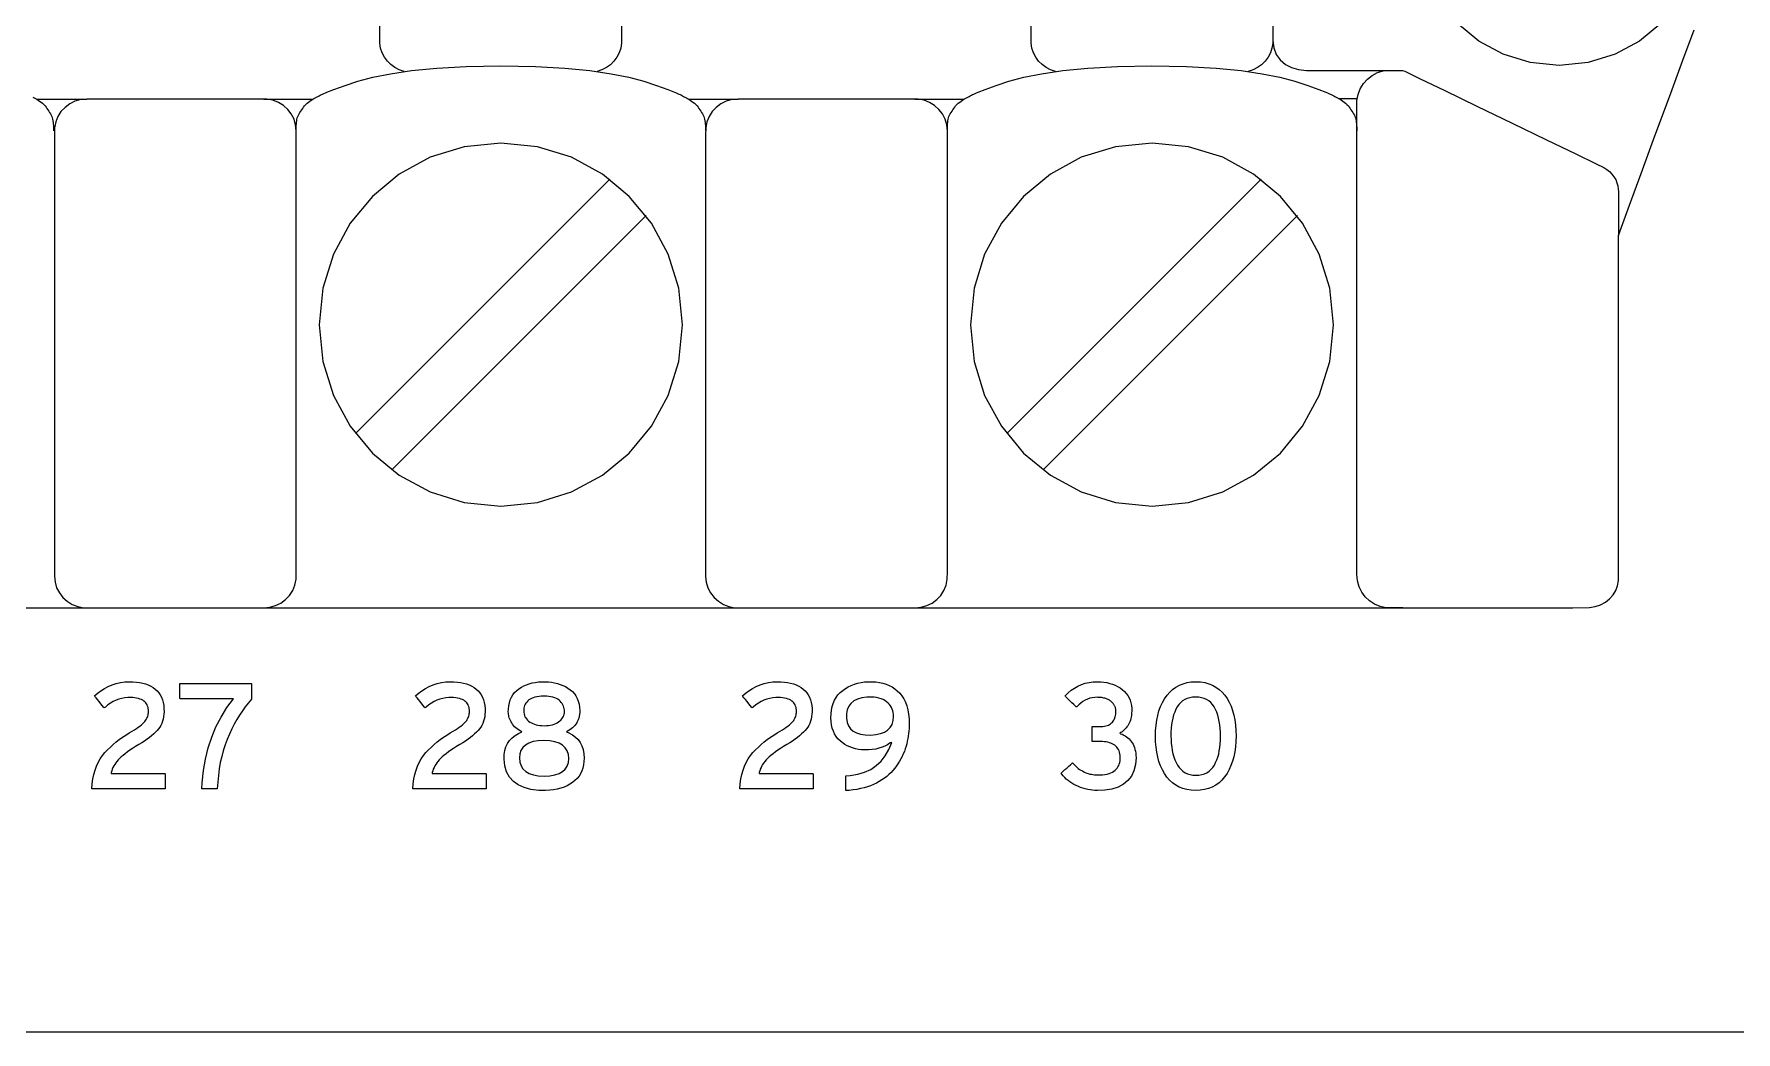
# Model space of a CAD drawing. Extents: x 1 to 47.7, y 0.2 to 33.3.
# Drawn here: x 39.966 to 41.534, y 10.156 to 11.076 of the extents above; entities that cross this region are included whole.
import ezdxf

# ---------------------------------------------------------------- set-up
doc = ezdxf.new("R2010")
doc.units = 0
doc.header["$MEASUREMENT"] = 0
doc.layers.add('4_0_____DWG', color=7, linetype='CONTINUOUS')

msp = doc.modelspace()

# ---------------------------------------------------------------- linework, layer by layer
at = {"layer": '4_0_____DWG'}
for points in [[(40.3067, 11.0411), (40.3022, 11.0426), (40.2982, 11.0447), (40.2945, 11.0474), (40.2913, 11.0506), (40.2886, 11.0542), (40.2865, 11.0582), (40.285, 11.0626), (40.2843, 11.0672), (40.2843, 11.0747), (40.2843, 11.107)], [(40.5071, 11.107), (40.5071, 11.0747), (40.507, 11.0672), (40.5063, 11.0626), (40.5049, 11.0582), (40.5027, 11.0541), (40.5, 11.0505), (40.4968, 11.0473), (40.4931, 11.0446), (40.4889, 11.0425), (40.4845, 11.0411)], [(40.9067, 11.0411), (40.9022, 11.0426), (40.8982, 11.0447), (40.8945, 11.0474), (40.8913, 11.0506), (40.8886, 11.0542), (40.8865, 11.0582), (40.8851, 11.0626), (40.8843, 11.0672), (40.8843, 11.0747), (40.8843, 11.107)], [(41.1071, 11.107), (41.1071, 11.0747), (41.107, 11.0672), (41.1063, 11.0626), (41.1049, 11.0582), (41.1027, 11.0541), (41.1, 11.0505), (41.0968, 11.0473), (41.0931, 11.0446), (41.0889, 11.0425), (41.0845, 11.0411)], [(39.7755, 10.5469), (40.0726, 10.5469), (40.4046, 10.5469), (40.7366, 10.5469), (41.0337, 10.5469), (41.261, 10.5469), (41.3836, 10.5469), (41.3988, 10.5471), (41.4041, 10.548), (41.4091, 10.5497), (41.4135, 10.5522), (41.4174, 10.5552), (41.4207, 10.5588), (41.4231, 10.5628), (41.4248, 10.5673), (41.4255, 10.572), (41.4255, 10.5804), (41.4255, 10.6074), (41.4255, 10.6489), (41.4255, 10.6993), (41.4255, 10.753), (41.4255, 10.8045), (41.4255, 10.8483), (41.4255, 10.8786), (41.4255, 10.8899), (41.4283, 10.8975), (41.4358, 10.9179), (41.4465, 10.9472), (41.4592, 10.9817), (41.4725, 11.0178), (41.4849, 11.0516), (41.4952, 11.0794)], [(41.4646, 11.0853), (41.445, 11.0691), (41.4225, 11.0569), (41.3976, 11.0492), (41.3709, 11.0465), (41.3442, 11.0492), (41.3193, 11.0569), (41.2968, 11.0691), (41.2772, 11.0853)], [(41.1071, 11.0695), (41.108, 11.0627), (41.1103, 11.0568), (41.1139, 11.0517), (41.1187, 11.0476), (41.1244, 11.0446), (41.1309, 11.0428), (41.138, 11.0421), (41.1423, 11.0421), (41.1532, 11.0421), (41.1681, 11.0421), (41.1844, 11.0421), (41.1993, 11.0421), (41.2102, 11.0421), (41.2145, 11.0421)], [(40.2073, 10.9864), (40.2073, 10.9879), (40.2073, 10.9895), (40.2073, 10.9911), (40.2074, 10.9927), (40.2075, 10.9942), (40.2077, 10.9957), (40.2079, 10.9971), (40.2082, 10.9983), (40.2086, 10.9995), (40.2092, 11.0007), (40.2099, 11.002), (40.2107, 11.0032), (40.2115, 11.0045), (40.2123, 11.0058), (40.2132, 11.007), (40.214, 11.0083), (40.2148, 11.0095), (40.216, 11.0107), (40.2173, 11.0118), (40.2186, 11.0128), (40.2199, 11.0137), (40.2211, 11.0145), (40.2224, 11.0154), (40.2236, 11.0161), (40.2248, 11.0168), (40.226, 11.0175), (40.2272, 11.0181), (40.2283, 11.0187), (40.2294, 11.0192), (40.2304, 11.0197), (40.2315, 11.0202), (40.2327, 11.0207), (40.2341, 11.0213), (40.2356, 11.0219), (40.2419, 11.0244), (40.2522, 11.0282), (40.2639, 11.032), (40.2778, 11.0357), (40.2941, 11.039), (40.3136, 11.0419), (40.3367, 11.0442), (40.3639, 11.0457), (40.3957, 11.0462), (40.4276, 11.0457), (40.4548, 11.0442), (40.4779, 11.0419), (40.4973, 11.039), (40.5137, 11.0357), (40.5275, 11.032), (40.5393, 11.0282), (40.5496, 11.0244), (40.5559, 11.0219), (40.5574, 11.0213), (40.5587, 11.0207), (40.5599, 11.0202), (40.561, 11.0197), (40.5621, 11.0192), (40.5632, 11.0187), (40.5642, 11.0181), (40.5654, 11.0175), (40.5667, 11.0168), (40.5679, 11.0161), (40.5691, 11.0154), (40.5703, 11.0145), (40.5716, 11.0137), (40.5728, 11.0128), (40.5741, 11.0118), (40.5754, 11.0107), (40.5767, 11.0095), (40.5775, 11.0083), (40.5783, 11.007), (40.5791, 11.0058), (40.58, 11.0045), (40.5808, 11.0032), (40.5815, 11.002), (40.5822, 11.0007), (40.5828, 10.9995), (40.5832, 10.9983), (40.5835, 10.9971), (40.5838, 10.9957), (40.584, 10.9942), (40.5842, 10.9927), (40.5843, 10.9911), (40.5844, 10.9895), (40.5844, 10.9879), (40.5844, 10.9864)], [(40.8073, 10.9864), (40.8073, 10.9879), (40.8073, 10.9895), (40.8073, 10.9911), (40.8074, 10.9927), (40.8075, 10.9942), (40.8077, 10.9957), (40.8079, 10.9971), (40.8082, 10.9983), (40.8087, 10.9995), (40.8092, 11.0007), (40.8099, 11.002), (40.8107, 11.0032), (40.8115, 11.0045), (40.8123, 11.0058), (40.8132, 11.007), (40.814, 11.0083), (40.8148, 11.0095), (40.816, 11.0107), (40.8173, 11.0118), (40.8186, 11.0128), (40.8199, 11.0137), (40.8211, 11.0145), (40.8224, 11.0154), (40.8236, 11.0161), (40.8248, 11.0168), (40.8261, 11.0175), (40.8272, 11.0181), (40.8283, 11.0187), (40.8294, 11.0192), (40.8304, 11.0197), (40.8315, 11.0202), (40.8327, 11.0207), (40.8341, 11.0213), (40.8356, 11.0219), (40.8419, 11.0244), (40.8522, 11.0282), (40.864, 11.032), (40.8778, 11.0357), (40.8941, 11.039), (40.9136, 11.0419), (40.9367, 11.0442), (40.9639, 11.0457), (40.9957, 11.0462), (41.0276, 11.0457), (41.0548, 11.0442), (41.0779, 11.0419), (41.0973, 11.039), (41.1137, 11.0357), (41.1275, 11.032), (41.1393, 11.0282), (41.1496, 11.0244), (41.1559, 11.0219), (41.1574, 11.0213), (41.1587, 11.0207), (41.1599, 11.0202), (41.161, 11.0197), (41.1621, 11.0192), (41.1632, 11.0187), (41.1642, 11.0181), (41.1654, 11.0175), (41.1667, 11.0168), (41.1679, 11.0161), (41.1691, 11.0154), (41.1703, 11.0145), (41.1716, 11.0137), (41.1728, 11.0128), (41.1741, 11.0118), (41.1754, 11.0107), (41.1767, 11.0095), (41.1775, 11.0083), (41.1783, 11.007), (41.1791, 11.0058), (41.18, 11.0045), (41.1808, 11.0032), (41.1815, 11.002), (41.1822, 11.0007), (41.1828, 10.9995), (41.1832, 10.9983), (41.1835, 10.9971), (41.1838, 10.9957), (41.184, 10.9942), (41.1842, 10.9927), (41.1843, 10.9911), (41.1844, 10.9895), (41.1844, 10.9879), (41.1844, 10.9864)], [(41.2268, 10.5469), (41.2263, 10.5469), (41.2251, 10.5469), (41.2233, 10.5469), (41.2212, 10.5469), (41.219, 10.5469), (41.217, 10.5469), (41.2155, 10.5469), (41.2146, 10.5469), (41.2115, 10.547), (41.206, 10.5481), (41.2009, 10.5502), (41.1963, 10.5532), (41.1923, 10.5569), (41.189, 10.5614), (41.1865, 10.5664), (41.185, 10.5719), (41.1844, 10.5778), (41.1844, 10.5944), (41.1844, 10.6385), (41.1844, 10.7017), (41.1844, 10.7754), (41.1844, 10.8513), (41.1844, 10.9208), (41.1844, 10.9755), (41.1844, 11.0069), (41.1846, 11.0142), (41.1856, 11.0199), (41.1877, 11.0252), (41.1905, 11.0299), (41.1942, 11.034), (41.1985, 11.0374), (41.2034, 11.04), (41.2087, 11.0416), (41.2144, 11.0421), (41.2149, 11.0421), (41.2162, 11.0421), (41.218, 11.0421), (41.2201, 11.0421), (41.2222, 11.0421), (41.2242, 11.0421), (41.2258, 11.0421), (41.2267, 11.0421), (41.2287, 11.0412), (41.2421, 11.0347), (41.2655, 11.0235), (41.2952, 11.0091), (41.3277, 10.9934), (41.3592, 10.9782), (41.3862, 10.9652), (41.4051, 10.9561), (41.4122, 10.9527), (41.4149, 10.9509), (41.4173, 10.9488), (41.4195, 10.9466), (41.4214, 10.9441), (41.423, 10.9414), (41.4242, 10.9386), (41.425, 10.9356), (41.4254, 10.9325), (41.4255, 10.9305), (41.4255, 10.9276), (41.4255, 10.9224), (41.4255, 10.9158), (41.4255, 10.9086), (41.4255, 10.9016), (41.4255, 10.8957), (41.4255, 10.8915), (41.4255, 10.8899)], [(39.9647, 11.0175), (39.9659, 11.0168), (39.9671, 11.0161), (39.9683, 11.0154), (39.9696, 11.0145), (39.9708, 11.0137), (39.9721, 11.0128), (39.9734, 11.0118), (39.9747, 11.0107), (39.9759, 11.0095), (39.9767, 11.0083), (39.9775, 11.007), (39.9784, 11.0058), (39.9792, 11.0045), (39.98, 11.0032), (39.9808, 11.002), (39.9815, 11.0007), (39.982, 10.9995), (39.9825, 10.9983), (39.9828, 10.9971), (39.983, 10.9957), (39.9832, 10.9942), (39.9834, 10.9927), (39.9835, 10.9911), (39.9836, 10.9895), (39.9836, 10.9879), (39.9837, 10.9864)], [(39.9689, 11.0156), (40.0144, 11.0156)], [(40.1773, 11.0156), (40.2228, 11.0156)], [(40.5689, 11.0156), (40.6144, 11.0156)], [(40.7773, 11.0156), (40.8228, 11.0156)], [(41.1676, 11.0163), (41.1848, 11.0163)], [(40.262, 10.7075), (40.4962, 10.9417)], [(40.862, 10.7075), (41.0962, 10.9417)], [(40.2954, 10.674), (40.5296, 10.9083)], [(40.8954, 10.674), (41.1297, 10.9083)], [(41.5888, 10.1561), (41.5273, 10.1561), (41.4648, 10.1561), (41.4014, 10.1561), (41.337, 10.1561), (41.2717, 10.1561), (41.2055, 10.1561), (41.1384, 10.1561), (41.0703, 10.1561), (41.0015, 10.1561), (40.9317, 10.1561), (40.8611, 10.1561), (40.7896, 10.1561), (40.7173, 10.1561), (40.6442, 10.1561), (40.5703, 10.1561), (40.4956, 10.1561), (40.4201, 10.1561), (40.3439, 10.1561), (40.2668, 10.1561), (40.1891, 10.1561), (40.1106, 10.1561), (40.0313, 10.1561), (39.9514, 10.1561)]]:
    msp.add_lwpolyline(points, dxfattribs=at)
for points in [[(40.2073, 10.9864), (40.2067, 10.992), (40.2052, 10.9972), (40.2027, 11.0019), (40.1994, 11.0061), (40.1954, 11.0097), (40.1908, 11.0125), (40.1857, 11.0145), (40.1802, 11.0155), (40.1756, 11.0156), (40.1638, 11.0156), (40.1433, 11.0156), (40.1172, 11.0156), (40.0887, 11.0156), (40.061, 11.0156), (40.0372, 11.0156), (40.0206, 11.0156), (40.0144, 11.0156), (40.0087, 11.0151), (40.0034, 11.0136), (39.9985, 11.0112), (39.9942, 11.008), (39.9905, 11.0041), (39.9876, 10.9996), (39.9856, 10.9946), (39.9846, 10.9892), (39.9844, 10.9823), (39.9844, 10.9526), (39.9844, 10.9008), (39.9844, 10.835), (39.9844, 10.7632), (39.9844, 10.6934), (39.9844, 10.6336), (39.9844, 10.5918), (39.9844, 10.5761), (39.985, 10.5706), (39.9865, 10.5654), (39.989, 10.5606), (39.9923, 10.5564), (39.9963, 10.5529), (40.0009, 10.55), (40.006, 10.5481), (40.0115, 10.547), (40.016, 10.5469), (40.0278, 10.5469), (40.0484, 10.5469), (40.0745, 10.5469), (40.103, 10.5469), (40.1307, 10.5469), (40.1545, 10.5469), (40.171, 10.5469), (40.1773, 10.5469), (40.183, 10.5474), (40.1883, 10.5489), (40.1932, 10.5513), (40.1975, 10.5545), (40.2011, 10.5584), (40.204, 10.5629), (40.2061, 10.5679), (40.2071, 10.5733), (40.2073, 10.5802), (40.2073, 10.61), (40.2073, 10.6617), (40.2073, 10.7275), (40.2073, 10.7993), (40.2073, 10.8692), (40.2073, 10.929), (40.2073, 10.9707)], [(40.8073, 10.9864), (40.8067, 10.992), (40.8052, 10.9972), (40.8027, 11.0019), (40.7994, 11.0061), (40.7954, 11.0097), (40.7908, 11.0125), (40.7857, 11.0145), (40.7802, 11.0155), (40.7757, 11.0156), (40.7639, 11.0156), (40.7433, 11.0156), (40.7172, 11.0156), (40.6887, 11.0156), (40.661, 11.0156), (40.6372, 11.0156), (40.6207, 11.0156), (40.6144, 11.0156), (40.6087, 11.0151), (40.6034, 11.0136), (40.5985, 11.0112), (40.5942, 11.008), (40.5905, 11.0041), (40.5876, 10.9996), (40.5856, 10.9946), (40.5846, 10.9892), (40.5844, 10.9823), (40.5844, 10.9526), (40.5844, 10.9008), (40.5844, 10.835), (40.5844, 10.7632), (40.5844, 10.6934), (40.5844, 10.6336), (40.5844, 10.5918), (40.5844, 10.5761), (40.585, 10.5706), (40.5865, 10.5654), (40.589, 10.5606), (40.5923, 10.5564), (40.5963, 10.5529), (40.6009, 10.55), (40.606, 10.5481), (40.6115, 10.547), (40.616, 10.5469), (40.6278, 10.5469), (40.6484, 10.5469), (40.6745, 10.5469), (40.703, 10.5469), (40.7307, 10.5469), (40.7545, 10.5469), (40.771, 10.5469), (40.7773, 10.5469), (40.783, 10.5474), (40.7883, 10.5489), (40.7932, 10.5513), (40.7975, 10.5545), (40.8012, 10.5584), (40.804, 10.5629), (40.8061, 10.5679), (40.8071, 10.5733), (40.8073, 10.5802), (40.8073, 10.61), (40.8073, 10.6617), (40.8073, 10.7275), (40.8073, 10.7993), (40.8073, 10.8692), (40.8073, 10.929), (40.8073, 10.9707)], [(40.2284, 10.8077), (40.2318, 10.774), (40.2415, 10.7426), (40.257, 10.7143), (40.2774, 10.6895), (40.3022, 10.6691), (40.3306, 10.6537), (40.3621, 10.644), (40.3958, 10.6406), (40.4295, 10.644), (40.4609, 10.6537), (40.4893, 10.6691), (40.5141, 10.6895), (40.5345, 10.7143), (40.5499, 10.7426), (40.5597, 10.774), (40.5631, 10.8077), (40.5597, 10.8414), (40.5499, 10.8728), (40.5345, 10.9013), (40.5141, 10.926), (40.4893, 10.9465), (40.4609, 10.962), (40.4295, 10.9717), (40.3958, 10.9751), (40.3621, 10.9717), (40.3306, 10.962), (40.3022, 10.9465), (40.2774, 10.926), (40.257, 10.9013), (40.2415, 10.8728), (40.2318, 10.8414)], [(40.8284, 10.8077), (40.8318, 10.774), (40.8415, 10.7426), (40.857, 10.7143), (40.8774, 10.6895), (40.9022, 10.6691), (40.9306, 10.6537), (40.9621, 10.644), (40.9958, 10.6406), (41.0295, 10.644), (41.0609, 10.6537), (41.0893, 10.6691), (41.1141, 10.6895), (41.1345, 10.7143), (41.1499, 10.7426), (41.1597, 10.774), (41.1631, 10.8077), (41.1597, 10.8414), (41.1499, 10.8728), (41.1345, 10.9013), (41.1141, 10.926), (41.0893, 10.9465), (41.0609, 10.962), (41.0295, 10.9717), (40.9958, 10.9751), (40.9621, 10.9717), (40.9306, 10.962), (40.9022, 10.9465), (40.8774, 10.926), (40.857, 10.9013), (40.8415, 10.8728), (40.8318, 10.8414)], [(40.0189, 10.3801), (40.0193, 10.3848), (40.0199, 10.3892), (40.0208, 10.3934), (40.0219, 10.3973), (40.0233, 10.401), (40.0248, 10.4045), (40.0267, 10.4077), (40.0287, 10.4107), (40.031, 10.4135), (40.0334, 10.4161), (40.036, 10.4186), (40.0386, 10.421), (40.0414, 10.4233), (40.0442, 10.4255), (40.0471, 10.4276), (40.0502, 10.4297), (40.0533, 10.4316), (40.0561, 10.4332), (40.0581, 10.4345), (40.06, 10.4357), (40.0617, 10.4369), (40.0632, 10.438), (40.0646, 10.4391), (40.0658, 10.4402), (40.0669, 10.4412), (40.0678, 10.4422), (40.0685, 10.4431), (40.0691, 10.4441), (40.0696, 10.4451), (40.0701, 10.4461), (40.0704, 10.4471), (40.0707, 10.4482), (40.0709, 10.4493), (40.0711, 10.4503), (40.0711, 10.4514), (40.0711, 10.4527), (40.0709, 10.454), (40.0707, 10.4552), (40.0703, 10.4563), (40.0699, 10.4574), (40.0693, 10.4584), (40.0686, 10.4593), (40.0678, 10.4602), (40.0669, 10.461), (40.0659, 10.4617), (40.0647, 10.4623), (40.0633, 10.4629), (40.0619, 10.4633), (40.0602, 10.4637), (40.0585, 10.464), (40.0566, 10.4642), (40.0545, 10.4643), (40.0521, 10.4643), (40.0493, 10.464), (40.0465, 10.4635), (40.0438, 10.4628), (40.0412, 10.4618), (40.0386, 10.4606), (40.0361, 10.4592), (40.0337, 10.4575), (40.0314, 10.4555), (40.0302, 10.4547), (40.0296, 10.4555), (40.0285, 10.4569), (40.0271, 10.4586), (40.0256, 10.4605), (40.0241, 10.4623), (40.0228, 10.4639), (40.0218, 10.4651), (40.0214, 10.4657), (40.0238, 10.4679), (40.0271, 10.4704), (40.0305, 10.4726), (40.034, 10.4744), (40.0377, 10.476), (40.0414, 10.4772), (40.0453, 10.4781), (40.0494, 10.4786), (40.0535, 10.4788), (40.0568, 10.4788), (40.06, 10.4785), (40.0629, 10.4781), (40.0658, 10.4775), (40.0684, 10.4768), (40.0709, 10.4759), (40.0732, 10.4748), (40.0753, 10.4735), (40.0773, 10.4721), (40.0791, 10.4705), (40.0806, 10.4686), (40.082, 10.4666), (40.0831, 10.4645), (40.084, 10.4621), (40.0847, 10.4596), (40.0852, 10.4569), (40.0854, 10.454), (40.0855, 10.4512), (40.0853, 10.4488), (40.0851, 10.4466), (40.0846, 10.4444), (40.0841, 10.4424), (40.0834, 10.4404), (40.0825, 10.4386), (40.0815, 10.4369), (40.0804, 10.4353), (40.0791, 10.4338), (40.0775, 10.4322), (40.0759, 10.4307), (40.074, 10.4291), (40.072, 10.4275), (40.0698, 10.4259), (40.0674, 10.4242), (40.0649, 10.4226), (40.0622, 10.4209), (40.0593, 10.4191), (40.0565, 10.4174), (40.054, 10.4157), (40.0517, 10.4141), (40.0496, 10.4125), (40.0477, 10.411), (40.046, 10.4096), (40.0444, 10.4082), (40.0431, 10.4068), (40.042, 10.4054), (40.0409, 10.404), (40.04, 10.4026), (40.0391, 10.4012), (40.0384, 10.3997), (40.0378, 10.3982), (40.0372, 10.3967), (40.0368, 10.3952), (40.0368, 10.3942), (40.0397, 10.3942), (40.0453, 10.3942), (40.0527, 10.3942), (40.061, 10.3942), (40.0694, 10.3942), (40.077, 10.3942), (40.0828, 10.3942), (40.0861, 10.3942), (40.0865, 10.394), (40.0865, 10.393), (40.0865, 10.3913), (40.0865, 10.3891), (40.0865, 10.3867), (40.0865, 10.3844), (40.0865, 10.3823), (40.0865, 10.3808), (40.0865, 10.3801), (40.085, 10.3801), (40.0793, 10.3801), (40.0704, 10.3801), (40.0597, 10.3801), (40.0482, 10.3801), (40.0372, 10.3801), (40.0278, 10.3801), (40.0213, 10.3801)], [(40.1659, 10.4626), (40.163, 10.4592), (40.1602, 10.4557), (40.1576, 10.452), (40.155, 10.4481), (40.1525, 10.444), (40.1501, 10.4397), (40.1479, 10.4353), (40.1457, 10.4306), (40.1436, 10.4257), (40.1417, 10.4206), (40.14, 10.4153), (40.1386, 10.4099), (40.1373, 10.4043), (40.1363, 10.3985), (40.1355, 10.3925), (40.1349, 10.3864), (40.1345, 10.3801), (40.134, 10.3801), (40.1325, 10.3801), (40.1305, 10.3801), (40.128, 10.3801), (40.1255, 10.3801), (40.1233, 10.3801), (40.1215, 10.3801), (40.1204, 10.3801), (40.1206, 10.3858), (40.1217, 10.3969), (40.1236, 10.4076), (40.1261, 10.4179), (40.1294, 10.4278), (40.1333, 10.4373), (40.138, 10.4463), (40.1434, 10.455), (40.1495, 10.4632), (40.1476, 10.4632), (40.1425, 10.4632), (40.1354, 10.4632), (40.127, 10.4632), (40.1183, 10.4632), (40.1104, 10.4632), (40.1042, 10.4632), (40.1006, 10.4632), (40.1001, 10.4633), (40.1001, 10.4643), (40.1001, 10.4661), (40.1001, 10.4684), (40.1001, 10.4708), (40.1001, 10.4732), (40.1001, 10.4753), (40.1001, 10.4767), (40.1001, 10.4773), (40.1026, 10.4773), (40.1093, 10.4773), (40.1189, 10.4773), (40.1301, 10.4773), (40.1416, 10.4773), (40.1522, 10.4773), (40.1605, 10.4773), (40.1652, 10.4773), (40.1659, 10.4771), (40.1659, 10.4761), (40.1659, 10.4742), (40.1659, 10.4718), (40.1659, 10.4693), (40.1659, 10.4668), (40.1659, 10.4646), (40.1659, 10.4631)], [(40.3147, 10.3801), (40.3151, 10.3848), (40.3157, 10.3892), (40.3166, 10.3934), (40.3177, 10.3973), (40.3191, 10.401), (40.3206, 10.4045), (40.3224, 10.4077), (40.3245, 10.4107), (40.3268, 10.4135), (40.3292, 10.4161), (40.3318, 10.4186), (40.3344, 10.421), (40.3371, 10.4233), (40.34, 10.4255), (40.3429, 10.4276), (40.346, 10.4297), (40.3491, 10.4316), (40.3519, 10.4332), (40.3539, 10.4345), (40.3558, 10.4357), (40.3575, 10.4369), (40.359, 10.438), (40.3604, 10.4391), (40.3616, 10.4402), (40.3627, 10.4412), (40.3636, 10.4422), (40.3643, 10.4431), (40.3649, 10.4441), (40.3654, 10.4451), (40.3659, 10.4461), (40.3662, 10.4471), (40.3665, 10.4482), (40.3667, 10.4493), (40.3669, 10.4503), (40.3669, 10.4514), (40.3669, 10.4527), (40.3667, 10.454), (40.3665, 10.4552), (40.3661, 10.4563), (40.3656, 10.4574), (40.3651, 10.4584), (40.3644, 10.4593), (40.3636, 10.4602), (40.3627, 10.461), (40.3617, 10.4617), (40.3605, 10.4623), (40.3591, 10.4629), (40.3576, 10.4633), (40.356, 10.4637), (40.3542, 10.464), (40.3523, 10.4642), (40.3503, 10.4643), (40.3479, 10.4643), (40.345, 10.464), (40.3423, 10.4635), (40.3396, 10.4628), (40.3369, 10.4618), (40.3344, 10.4606), (40.3319, 10.4592), (40.3295, 10.4575), (40.3271, 10.4555), (40.326, 10.4547), (40.3254, 10.4555), (40.3243, 10.4569), (40.3229, 10.4586), (40.3214, 10.4605), (40.3199, 10.4623), (40.3186, 10.4639), (40.3176, 10.4651), (40.3171, 10.4657), (40.3196, 10.4679), (40.3229, 10.4704), (40.3263, 10.4726), (40.3298, 10.4744), (40.3335, 10.476), (40.3372, 10.4772), (40.3411, 10.4781), (40.3452, 10.4786), (40.3493, 10.4788), (40.3526, 10.4788), (40.3558, 10.4785), (40.3587, 10.4781), (40.3615, 10.4775), (40.3642, 10.4768), (40.3667, 10.4759), (40.369, 10.4748), (40.3711, 10.4735), (40.3731, 10.4721), (40.3749, 10.4705), (40.3764, 10.4686), (40.3778, 10.4666), (40.3789, 10.4645), (40.3798, 10.4621), (40.3805, 10.4596), (40.381, 10.4569), (40.3812, 10.454), (40.3813, 10.4512), (40.3811, 10.4488), (40.3809, 10.4466), (40.3804, 10.4444), (40.3799, 10.4424), (40.3792, 10.4404), (40.3783, 10.4386), (40.3773, 10.4369), (40.3762, 10.4353), (40.3748, 10.4338), (40.3733, 10.4322), (40.3716, 10.4307), (40.3698, 10.4291), (40.3678, 10.4275), (40.3656, 10.4259), (40.3632, 10.4242), (40.3607, 10.4226), (40.358, 10.4209), (40.355, 10.4191), (40.3523, 10.4174), (40.3498, 10.4157), (40.3475, 10.4141), (40.3454, 10.4125), (40.3434, 10.411), (40.3417, 10.4096), (40.3402, 10.4082), (40.3389, 10.4068), (40.3378, 10.4054), (40.3367, 10.404), (40.3358, 10.4026), (40.3349, 10.4012), (40.3342, 10.3997), (40.3335, 10.3982), (40.333, 10.3967), (40.3326, 10.3952), (40.3326, 10.3942), (40.3355, 10.3942), (40.3411, 10.3942), (40.3485, 10.3942), (40.3568, 10.3942), (40.3652, 10.3942), (40.3728, 10.3942), (40.3786, 10.3942), (40.3819, 10.3942), (40.3822, 10.394), (40.3822, 10.393), (40.3822, 10.3913), (40.3822, 10.3891), (40.3822, 10.3867), (40.3822, 10.3844), (40.3822, 10.3823), (40.3822, 10.3808), (40.3822, 10.3801), (40.3807, 10.3801), (40.375, 10.3801), (40.3662, 10.3801), (40.3555, 10.3801), (40.344, 10.3801), (40.333, 10.3801), (40.3236, 10.3801), (40.3171, 10.3801)], [(40.4726, 10.4084), (40.4724, 10.4052), (40.472, 10.4021), (40.4713, 10.3993), (40.4704, 10.3966), (40.4692, 10.3941), (40.4678, 10.3918), (40.466, 10.3897), (40.4641, 10.3877), (40.4619, 10.386), (40.4595, 10.3843), (40.4568, 10.3829), (40.454, 10.3817), (40.451, 10.3807), (40.4478, 10.3799), (40.4444, 10.3792), (40.4408, 10.3788), (40.437, 10.3786), (40.4308, 10.3787), (40.4235, 10.3796), (40.4172, 10.3813), (40.4117, 10.3837), (40.4073, 10.3869), (40.4037, 10.3909), (40.4011, 10.3957), (40.3994, 10.4012), (40.3987, 10.4075), (40.3988, 10.4118), (40.3994, 10.4155), (40.4004, 10.4189), (40.4019, 10.4219), (40.4038, 10.4247), (40.4062, 10.4272), (40.409, 10.4293), (40.4122, 10.4312), (40.4151, 10.4327), (40.4135, 10.4335), (40.4121, 10.4344), (40.4107, 10.4353), (40.4095, 10.4363), (40.4084, 10.4374), (40.4074, 10.4384), (40.4066, 10.4396), (40.4058, 10.4408), (40.4052, 10.442), (40.4046, 10.4432), (40.4041, 10.4444), (40.4036, 10.4455), (40.4033, 10.4467), (40.403, 10.4478), (40.4028, 10.4489), (40.4027, 10.45), (40.4026, 10.4511), (40.4027, 10.4536), (40.4031, 10.4566), (40.4037, 10.4595), (40.4045, 10.4621), (40.4056, 10.4645), (40.4069, 10.4667), (40.4085, 10.4688), (40.4104, 10.4707), (40.4125, 10.4723), (40.4147, 10.4737), (40.417, 10.475), (40.4194, 10.476), (40.422, 10.4769), (40.4247, 10.4777), (40.4275, 10.4782), (40.4304, 10.4786), (40.4335, 10.4788), (40.4366, 10.4788), (40.4396, 10.4787), (40.4424, 10.4784), (40.4452, 10.4779), (40.4479, 10.4773), (40.4504, 10.4764), (40.4529, 10.4754), (40.4553, 10.4743), (40.4576, 10.4729), (40.4598, 10.4714), (40.4618, 10.4697), (40.4635, 10.4678), (40.465, 10.4657), (40.4662, 10.4634), (40.4671, 10.4609), (40.4679, 10.4581), (40.4683, 10.4552), (40.4685, 10.4521), (40.4686, 10.4512), (40.4685, 10.4507), (40.4685, 10.4502), (40.4685, 10.4497), (40.4684, 10.4492), (40.4683, 10.4486), (40.4682, 10.4481), (40.4681, 10.4475), (40.468, 10.4469), (40.4679, 10.4463), (40.4677, 10.4457), (40.4675, 10.4451), (40.4673, 10.4445), (40.467, 10.4438), (40.4668, 10.4432), (40.4665, 10.4426), (40.4662, 10.4419), (40.4657, 10.441), (40.4649, 10.4398), (40.464, 10.4386), (40.463, 10.4375), (40.4619, 10.4364), (40.4607, 10.4354), (40.4594, 10.4345), (40.4579, 10.4336), (40.4564, 10.4328), (40.4585, 10.4316), (40.4617, 10.4299), (40.4645, 10.4278), (40.4669, 10.4255), (40.4689, 10.4227), (40.4704, 10.4197), (40.4716, 10.4163), (40.4723, 10.4125)], [(40.616, 10.3801), (40.6164, 10.3848), (40.617, 10.3892), (40.6179, 10.3934), (40.619, 10.3973), (40.6203, 10.401), (40.6219, 10.4045), (40.6237, 10.4077), (40.6258, 10.4107), (40.6281, 10.4135), (40.6305, 10.4161), (40.6331, 10.4186), (40.6357, 10.421), (40.6384, 10.4233), (40.6413, 10.4255), (40.6442, 10.4276), (40.6472, 10.4297), (40.6504, 10.4316), (40.6531, 10.4332), (40.6552, 10.4345), (40.657, 10.4357), (40.6587, 10.4369), (40.6603, 10.438), (40.6617, 10.4391), (40.6629, 10.4402), (40.664, 10.4412), (40.6649, 10.4422), (40.6656, 10.4431), (40.6662, 10.4441), (40.6667, 10.4451), (40.6672, 10.4461), (40.6675, 10.4471), (40.6678, 10.4482), (40.668, 10.4493), (40.6681, 10.4503), (40.6682, 10.4514), (40.6682, 10.4527), (40.668, 10.454), (40.6678, 10.4552), (40.6674, 10.4563), (40.6669, 10.4574), (40.6664, 10.4584), (40.6657, 10.4593), (40.6649, 10.4602), (40.664, 10.461), (40.663, 10.4617), (40.6618, 10.4623), (40.6604, 10.4629), (40.6589, 10.4633), (40.6573, 10.4637), (40.6555, 10.464), (40.6536, 10.4642), (40.6516, 10.4643), (40.6492, 10.4643), (40.6463, 10.464), (40.6436, 10.4635), (40.6409, 10.4628), (40.6382, 10.4618), (40.6357, 10.4606), (40.6332, 10.4592), (40.6308, 10.4575), (40.6284, 10.4555), (40.6273, 10.4547), (40.6267, 10.4555), (40.6256, 10.4569), (40.6242, 10.4586), (40.6227, 10.4605), (40.6212, 10.4623), (40.6198, 10.4639), (40.6189, 10.4651), (40.6184, 10.4657), (40.6209, 10.4679), (40.6242, 10.4704), (40.6276, 10.4726), (40.6311, 10.4744), (40.6347, 10.476), (40.6385, 10.4772), (40.6424, 10.4781), (40.6464, 10.4786), (40.6506, 10.4788), (40.6539, 10.4788), (40.657, 10.4785), (40.66, 10.4781), (40.6628, 10.4775), (40.6655, 10.4768), (40.668, 10.4759), (40.6703, 10.4748), (40.6724, 10.4735), (40.6744, 10.4721), (40.6762, 10.4705), (40.6777, 10.4686), (40.6791, 10.4666), (40.6802, 10.4645), (40.6811, 10.4621), (40.6818, 10.4596), (40.6823, 10.4569), (40.6825, 10.454), (40.6825, 10.4512), (40.6824, 10.4488), (40.6821, 10.4466), (40.6817, 10.4444), (40.6811, 10.4424), (40.6804, 10.4404), (40.6796, 10.4386), (40.6786, 10.4369), (40.6775, 10.4353), (40.6761, 10.4338), (40.6746, 10.4322), (40.6729, 10.4307), (40.6711, 10.4291), (40.669, 10.4275), (40.6669, 10.4259), (40.6645, 10.4242), (40.662, 10.4226), (40.6592, 10.4209), (40.6563, 10.4191), (40.6536, 10.4174), (40.6511, 10.4157), (40.6488, 10.4141), (40.6467, 10.4125), (40.6447, 10.411), (40.643, 10.4096), (40.6415, 10.4082), (40.6402, 10.4068), (40.6391, 10.4054), (40.638, 10.404), (40.637, 10.4026), (40.6362, 10.4012), (40.6355, 10.3997), (40.6348, 10.3982), (40.6343, 10.3967), (40.6339, 10.3952), (40.6339, 10.3942), (40.6368, 10.3942), (40.6423, 10.3942), (40.6498, 10.3942), (40.6581, 10.3942), (40.6665, 10.3942), (40.6741, 10.3942), (40.6799, 10.3942), (40.6831, 10.3942), (40.6835, 10.394), (40.6835, 10.393), (40.6835, 10.3913), (40.6835, 10.3891), (40.6835, 10.3867), (40.6835, 10.3844), (40.6835, 10.3823), (40.6835, 10.3808), (40.6835, 10.3801), (40.682, 10.3801), (40.6763, 10.3801), (40.6675, 10.3801), (40.6568, 10.3801), (40.6453, 10.3801), (40.6343, 10.3801), (40.6249, 10.3801), (40.6184, 10.3801)], [(40.7721, 10.4401), (40.772, 10.4379), (40.7719, 10.4356), (40.7718, 10.4333), (40.7715, 10.4311), (40.7712, 10.4288), (40.7708, 10.4264), (40.7703, 10.4241), (40.7698, 10.4217), (40.7692, 10.4193), (40.7684, 10.417), (40.7676, 10.4146), (40.7666, 10.4123), (40.7655, 10.41), (40.7644, 10.4078), (40.7631, 10.4055), (40.7617, 10.4033), (40.7603, 10.4012), (40.7587, 10.3991), (40.7571, 10.3971), (40.7553, 10.3952), (40.7534, 10.3933), (40.7514, 10.3916), (40.7492, 10.3899), (40.7469, 10.3884), (40.7445, 10.3869), (40.742, 10.3855), (40.7393, 10.3842), (40.7365, 10.383), (40.7335, 10.3819), (40.7304, 10.381), (40.7272, 10.3803), (40.7238, 10.3796), (40.7203, 10.3791), (40.7166, 10.3787), (40.7137, 10.3786), (40.7137, 10.3793), (40.7137, 10.3808), (40.7137, 10.3828), (40.7137, 10.3851), (40.7137, 10.3874), (40.7137, 10.3896), (40.7137, 10.3912), (40.7137, 10.3921), (40.7177, 10.3925), (40.7246, 10.3936), (40.731, 10.3955), (40.7367, 10.3981), (40.7417, 10.4015), (40.7462, 10.4057), (40.75, 10.4106), (40.7533, 10.4163), (40.7559, 10.4228), (40.7544, 10.4224), (40.7522, 10.4208), (40.7497, 10.4195), (40.747, 10.4184), (40.7442, 10.4175), (40.7412, 10.4168), (40.7379, 10.4163), (40.7345, 10.4161), (40.731, 10.416), (40.7281, 10.4162), (40.7252, 10.4165), (40.7225, 10.417), (40.7199, 10.4178), (40.7174, 10.4187), (40.7149, 10.4198), (40.7126, 10.4211), (40.7104, 10.4227), (40.7083, 10.4244), (40.7064, 10.4263), (40.7047, 10.4285), (40.7033, 10.4308), (40.7022, 10.4334), (40.7012, 10.4361), (40.7005, 10.4391), (40.7001, 10.4423), (40.6999, 10.4457), (40.7, 10.4493), (40.7004, 10.4527), (40.701, 10.4559), (40.702, 10.4589), (40.7032, 10.4617), (40.7047, 10.4643), (40.7064, 10.4667), (40.7085, 10.4688), (40.7108, 10.4708), (40.7133, 10.4725), (40.7158, 10.4741), (40.7186, 10.4754), (40.7215, 10.4765), (40.7245, 10.4774), (40.7277, 10.4781), (40.731, 10.4786), (40.7345, 10.4788), (40.738, 10.4788), (40.7414, 10.4786), (40.7447, 10.4782), (40.7478, 10.4775), (40.7508, 10.4765), (40.7536, 10.4754), (40.7563, 10.474), (40.7588, 10.4723), (40.7611, 10.4704), (40.7634, 10.4683), (40.7654, 10.4658), (40.7671, 10.463), (40.7686, 10.46), (40.7698, 10.4566), (40.7707, 10.4529), (40.7714, 10.4489), (40.7719, 10.4447)], [(40.9811, 10.4089), (40.9805, 10.4025), (40.9791, 10.3968), (40.9768, 10.3919), (40.9736, 10.3878), (40.9696, 10.3844), (40.9647, 10.3818), (40.9589, 10.3799), (40.9522, 10.3789), (40.9455, 10.3785), (40.9432, 10.3787), (40.9409, 10.3789), (40.9387, 10.3792), (40.9365, 10.3796), (40.9343, 10.3801), (40.9321, 10.3807), (40.93, 10.3814), (40.9279, 10.3822), (40.9258, 10.3831), (40.9238, 10.3842), (40.9219, 10.3853), (40.9201, 10.3865), (40.9184, 10.3878), (40.9168, 10.3891), (40.9153, 10.3906), (40.9139, 10.3921), (40.9126, 10.3937), (40.912, 10.3947), (40.9126, 10.3953), (40.9139, 10.3964), (40.9155, 10.3978), (40.9173, 10.3993), (40.9191, 10.4009), (40.9207, 10.4023), (40.9219, 10.4034), (40.9226, 10.404), (40.9233, 10.4033), (40.9244, 10.4022), (40.9255, 10.4011), (40.9266, 10.4), (40.9278, 10.399), (40.929, 10.3981), (40.9303, 10.3973), (40.9316, 10.3966), (40.9329, 10.3959), (40.9343, 10.3953), (40.9357, 10.3947), (40.9371, 10.3942), (40.9385, 10.3938), (40.9399, 10.3935), (40.9414, 10.3933), (40.9428, 10.3931), (40.9442, 10.393), (40.9456, 10.3929), (40.9479, 10.3929), (40.9503, 10.3931), (40.9524, 10.3934), (40.9544, 10.3937), (40.9562, 10.3942), (40.9579, 10.3948), (40.9594, 10.3955), (40.9607, 10.3963), (40.9618, 10.3973), (40.9628, 10.3982), (40.9637, 10.3993), (40.9644, 10.4005), (40.9651, 10.4017), (40.9656, 10.403), (40.966, 10.4044), (40.9663, 10.4059), (40.9664, 10.4075), (40.9665, 10.4092), (40.9663, 10.4108), (40.9661, 10.4124), (40.9658, 10.4138), (40.9654, 10.4151), (40.9648, 10.4164), (40.9641, 10.4175), (40.9633, 10.4186), (40.9624, 10.4195), (40.9614, 10.4203), (40.9603, 10.421), (40.9591, 10.4217), (40.9578, 10.4222), (40.9565, 10.4226), (40.955, 10.423), (40.9535, 10.4233), (40.952, 10.4235), (40.9503, 10.4236), (40.9493, 10.4236), (40.9487, 10.4236), (40.9477, 10.4236), (40.9464, 10.4236), (40.9449, 10.4236), (40.9435, 10.4236), (40.9422, 10.4236), (40.9412, 10.4236), (40.9406, 10.4236), (40.9405, 10.4237), (40.9405, 10.4247), (40.9405, 10.4264), (40.9405, 10.4286), (40.9405, 10.431), (40.9405, 10.4333), (40.9405, 10.4353), (40.9405, 10.4369), (40.9405, 10.4376), (40.9407, 10.4377), (40.9414, 10.4377), (40.9425, 10.4377), (40.9438, 10.4377), (40.9453, 10.4377), (40.9467, 10.4377), (40.948, 10.4377), (40.9488, 10.4377), (40.9492, 10.4377), (40.9505, 10.4377), (40.9519, 10.4378), (40.9532, 10.4381), (40.9544, 10.4384), (40.9556, 10.4389), (40.9566, 10.4394), (40.9576, 10.4401), (40.9585, 10.4408), (40.9593, 10.4417), (40.96, 10.4426), (40.9606, 10.4435), (40.9611, 10.4445), (40.9616, 10.4455), (40.9619, 10.4465), (40.9622, 10.4476), (40.9624, 10.4488), (40.9625, 10.45), (40.9625, 10.4511), (40.9625, 10.4516), (40.9625, 10.4521), (40.9624, 10.4526), (40.9624, 10.4531), (40.9623, 10.4536), (40.9622, 10.4541), (40.9621, 10.4546), (40.962, 10.4551), (40.9618, 10.4557), (40.9616, 10.4562), (40.9613, 10.4567), (40.961, 10.4572), (40.9607, 10.4577), (40.9604, 10.4582), (40.96, 10.4587), (40.9596, 10.4591), (40.9592, 10.4596), (40.9587, 10.46), (40.9582, 10.4605), (40.9577, 10.4609), (40.9571, 10.4613), (40.9565, 10.4617), (40.9559, 10.4621), (40.9553, 10.4625), (40.9546, 10.4628), (40.9538, 10.4631), (40.9531, 10.4634), (40.9522, 10.4636), (40.9513, 10.4638), (40.9504, 10.464), (40.9495, 10.4642), (40.9484, 10.4643), (40.9474, 10.4644), (40.9463, 10.4644), (40.9451, 10.4645), (40.943, 10.4644), (40.9407, 10.4641), (40.9384, 10.4636), (40.9362, 10.4628), (40.9341, 10.4618), (40.932, 10.4606), (40.9301, 10.4592), (40.9282, 10.4576), (40.9264, 10.4557), (40.9259, 10.4557), (40.925, 10.4566), (40.9236, 10.4579), (40.9219, 10.4595), (40.9202, 10.4613), (40.9185, 10.4629), (40.9171, 10.4643), (40.9161, 10.4653), (40.9157, 10.4657), (40.9184, 10.4685), (40.9213, 10.4709), (40.9243, 10.473), (40.9275, 10.4748), (40.9308, 10.4763), (40.9343, 10.4774), (40.9379, 10.4782), (40.9416, 10.4787), (40.9454, 10.4788), (40.9485, 10.4787), (40.9514, 10.4784), (40.9542, 10.478), (40.9568, 10.4773), (40.9594, 10.4765), (40.9618, 10.4756), (40.9641, 10.4744), (40.9663, 10.4731), (40.9684, 10.4716), (40.9703, 10.4699), (40.972, 10.4681), (40.9734, 10.4662), (40.9746, 10.464), (40.9756, 10.4618), (40.9763, 10.4593), (40.9768, 10.4568), (40.9771, 10.4541), (40.9771, 10.4516), (40.977, 10.4498), (40.9768, 10.448), (40.9766, 10.4463), (40.9763, 10.4448), (40.9759, 10.4433), (40.9754, 10.4419), (40.9748, 10.4406), (40.9742, 10.4394), (40.9735, 10.4383), (40.9727, 10.4372), (40.9719, 10.4362), (40.971, 10.4353), (40.9701, 10.4344), (40.9692, 10.4336), (40.9682, 10.4328), (40.9671, 10.4321), (40.966, 10.4314), (40.9668, 10.4309), (40.9683, 10.4304), (40.9697, 10.4297), (40.971, 10.429), (40.9723, 10.4282), (40.9735, 10.4272), (40.9746, 10.4262), (40.9756, 10.4251), (40.9766, 10.4239), (40.9775, 10.4226), (40.9783, 10.4212), (40.979, 10.4197), (40.9796, 10.4181), (40.9801, 10.4165), (40.9805, 10.4147), (40.9808, 10.4129), (40.981, 10.411)], [(41.0732, 10.4289), (41.0731, 10.4237), (41.0727, 10.4188), (41.072, 10.4141), (41.0711, 10.4097), (41.0699, 10.4055), (41.0685, 10.4015), (41.0668, 10.3978), (41.0649, 10.3944), (41.0627, 10.3911), (41.0602, 10.3882), (41.0575, 10.3857), (41.0545, 10.3836), (41.0513, 10.3818), (41.0478, 10.3805), (41.0441, 10.3794), (41.0401, 10.3788), (41.0359, 10.3785), (41.0318, 10.3788), (41.0279, 10.3794), (41.0242, 10.3804), (41.0208, 10.3818), (41.0176, 10.3836), (41.0146, 10.3857), (41.0119, 10.3882), (41.0095, 10.391), (41.0073, 10.3942), (41.0053, 10.3976), (41.0036, 10.4013), (41.0022, 10.4052), (41.001, 10.4094), (41.0001, 10.4138), (40.9995, 10.4185), (40.9991, 10.4234), (40.9989, 10.4286), (40.9991, 10.4337), (40.9995, 10.4387), (41.0001, 10.4433), (41.0011, 10.4478), (41.0022, 10.452), (41.0037, 10.4559), (41.0054, 10.4597), (41.0074, 10.4631), (41.0096, 10.4664), (41.0121, 10.4693), (41.0148, 10.4718), (41.0178, 10.4739), (41.021, 10.4757), (41.0244, 10.477), (41.0281, 10.478), (41.032, 10.4786), (41.0362, 10.4788), (41.0404, 10.4786), (41.0444, 10.478), (41.0481, 10.477), (41.0515, 10.4756), (41.0547, 10.4739), (41.0577, 10.4718), (41.0604, 10.4693), (41.0628, 10.4665), (41.065, 10.4633), (41.0669, 10.4599), (41.0686, 10.4562), (41.07, 10.4522), (41.0711, 10.4481), (41.072, 10.4436), (41.0727, 10.439), (41.0731, 10.434)], [(40.4543, 10.4512), (40.4543, 10.4526), (40.4541, 10.4539), (40.4538, 10.4552), (40.4534, 10.4564), (40.4529, 10.4575), (40.4522, 10.4587), (40.4515, 10.4597), (40.4506, 10.4608), (40.4496, 10.4617), (40.4484, 10.4626), (40.447, 10.4633), (40.4455, 10.464), (40.4438, 10.4645), (40.442, 10.4649), (40.44, 10.4653), (40.4378, 10.4655), (40.4355, 10.4655), (40.4332, 10.4655), (40.431, 10.4653), (40.4291, 10.465), (40.4272, 10.4646), (40.4256, 10.4641), (40.4241, 10.4635), (40.4228, 10.4628), (40.4216, 10.462), (40.4206, 10.4611), (40.4197, 10.4601), (40.4189, 10.4591), (40.4183, 10.458), (40.4177, 10.4569), (40.4173, 10.4557), (40.4171, 10.4544), (40.4169, 10.4531), (40.4169, 10.4518), (40.417, 10.4504), (40.4172, 10.4491), (40.4175, 10.4478), (40.418, 10.4466), (40.4187, 10.4455), (40.4194, 10.4445), (40.4204, 10.4435), (40.4214, 10.4425), (40.4226, 10.4417), (40.4239, 10.4409), (40.4253, 10.4402), (40.4268, 10.4396), (40.4283, 10.4392), (40.43, 10.4388), (40.4318, 10.4385), (40.4337, 10.4384), (40.4357, 10.4383), (40.4378, 10.4384), (40.4398, 10.4386), (40.4416, 10.4388), (40.4434, 10.4392), (40.445, 10.4397), (40.4464, 10.4403), (40.4478, 10.441), (40.449, 10.4418), (40.4501, 10.4427), (40.4511, 10.4435), (40.452, 10.4445), (40.4527, 10.4455), (40.4533, 10.4465), (40.4537, 10.4476), (40.4541, 10.4488), (40.4543, 10.45)], [(40.7577, 10.4469), (40.7576, 10.4487), (40.7574, 10.4504), (40.757, 10.452), (40.7564, 10.4536), (40.7557, 10.4551), (40.7548, 10.4565), (40.7538, 10.4579), (40.7526, 10.4592), (40.7512, 10.4604), (40.7497, 10.4615), (40.748, 10.4624), (40.7462, 10.4631), (40.7442, 10.4638), (40.742, 10.4642), (40.7397, 10.4645), (40.7372, 10.4647), (40.7331, 10.4646), (40.7284, 10.4639), (40.7244, 10.4628), (40.7211, 10.4611), (40.7184, 10.4589), (40.7164, 10.4562), (40.715, 10.453), (40.7142, 10.4492), (40.7142, 10.4451), (40.7148, 10.4414), (40.716, 10.4382), (40.7179, 10.4355), (40.7204, 10.4333), (40.7235, 10.4317), (40.7272, 10.4305), (40.7316, 10.4299), (40.7366, 10.4297), (40.7414, 10.4301), (40.7457, 10.431), (40.7493, 10.4323), (40.7522, 10.4342), (40.7546, 10.4366), (40.7563, 10.4395), (40.7573, 10.443)], [(41.059, 10.4286), (41.0589, 10.4322), (41.0587, 10.4357), (41.0583, 10.439), (41.0578, 10.4421), (41.0571, 10.4451), (41.0563, 10.448), (41.0554, 10.4507), (41.0543, 10.4533), (41.053, 10.4556), (41.0516, 10.4577), (41.0499, 10.4596), (41.0481, 10.4611), (41.046, 10.4624), (41.0438, 10.4634), (41.0414, 10.4641), (41.0388, 10.4646), (41.0359, 10.4647), (41.0332, 10.4646), (41.0306, 10.4641), (41.0282, 10.4634), (41.026, 10.4624), (41.024, 10.4612), (41.0222, 10.4596), (41.0205, 10.4578), (41.0191, 10.4558), (41.0178, 10.4534), (41.0167, 10.4509), (41.0157, 10.4483), (41.0149, 10.4454), (41.0143, 10.4424), (41.0138, 10.4393), (41.0134, 10.436), (41.0132, 10.4325), (41.0132, 10.4289), (41.0133, 10.4253), (41.0135, 10.4218), (41.0139, 10.4185), (41.0144, 10.4154), (41.0151, 10.4124), (41.0159, 10.4096), (41.0169, 10.4069), (41.0181, 10.4044), (41.0194, 10.402), (41.0208, 10.3999), (41.0225, 10.398), (41.0243, 10.3964), (41.0263, 10.395), (41.0285, 10.394), (41.0309, 10.3933), (41.0334, 10.3928), (41.0362, 10.3926), (41.039, 10.3928), (41.0416, 10.3933), (41.044, 10.394), (41.0463, 10.395), (41.0483, 10.3963), (41.0501, 10.3979), (41.0518, 10.3998), (41.0532, 10.4019), (41.0544, 10.4043), (41.0555, 10.4068), (41.0564, 10.4094), (41.0572, 10.4122), (41.0578, 10.4151), (41.0583, 10.4183), (41.0587, 10.4215), (41.0589, 10.425)], [(40.4583, 10.408), (40.458, 10.4118), (40.4569, 10.4152), (40.4552, 10.418), (40.4527, 10.4204), (40.4495, 10.4222), (40.4455, 10.4235), (40.4409, 10.4243), (40.4355, 10.4247), (40.4302, 10.4243), (40.4256, 10.4236), (40.4217, 10.4223), (40.4185, 10.4205), (40.4161, 10.4183), (40.4143, 10.4156), (40.4132, 10.4124), (40.4129, 10.4087), (40.4133, 10.4048), (40.4144, 10.4014), (40.4162, 10.3985), (40.4187, 10.3962), (40.4219, 10.3943), (40.4258, 10.393), (40.4303, 10.3921), (40.4356, 10.3918), (40.4409, 10.3922), (40.4455, 10.393), (40.4494, 10.3943), (40.4526, 10.3961), (40.4551, 10.3983), (40.4569, 10.4011), (40.458, 10.4043)]]:
    msp.add_lwpolyline(points, close=True, dxfattribs=at)

doc.saveas('drawing.dxf')
